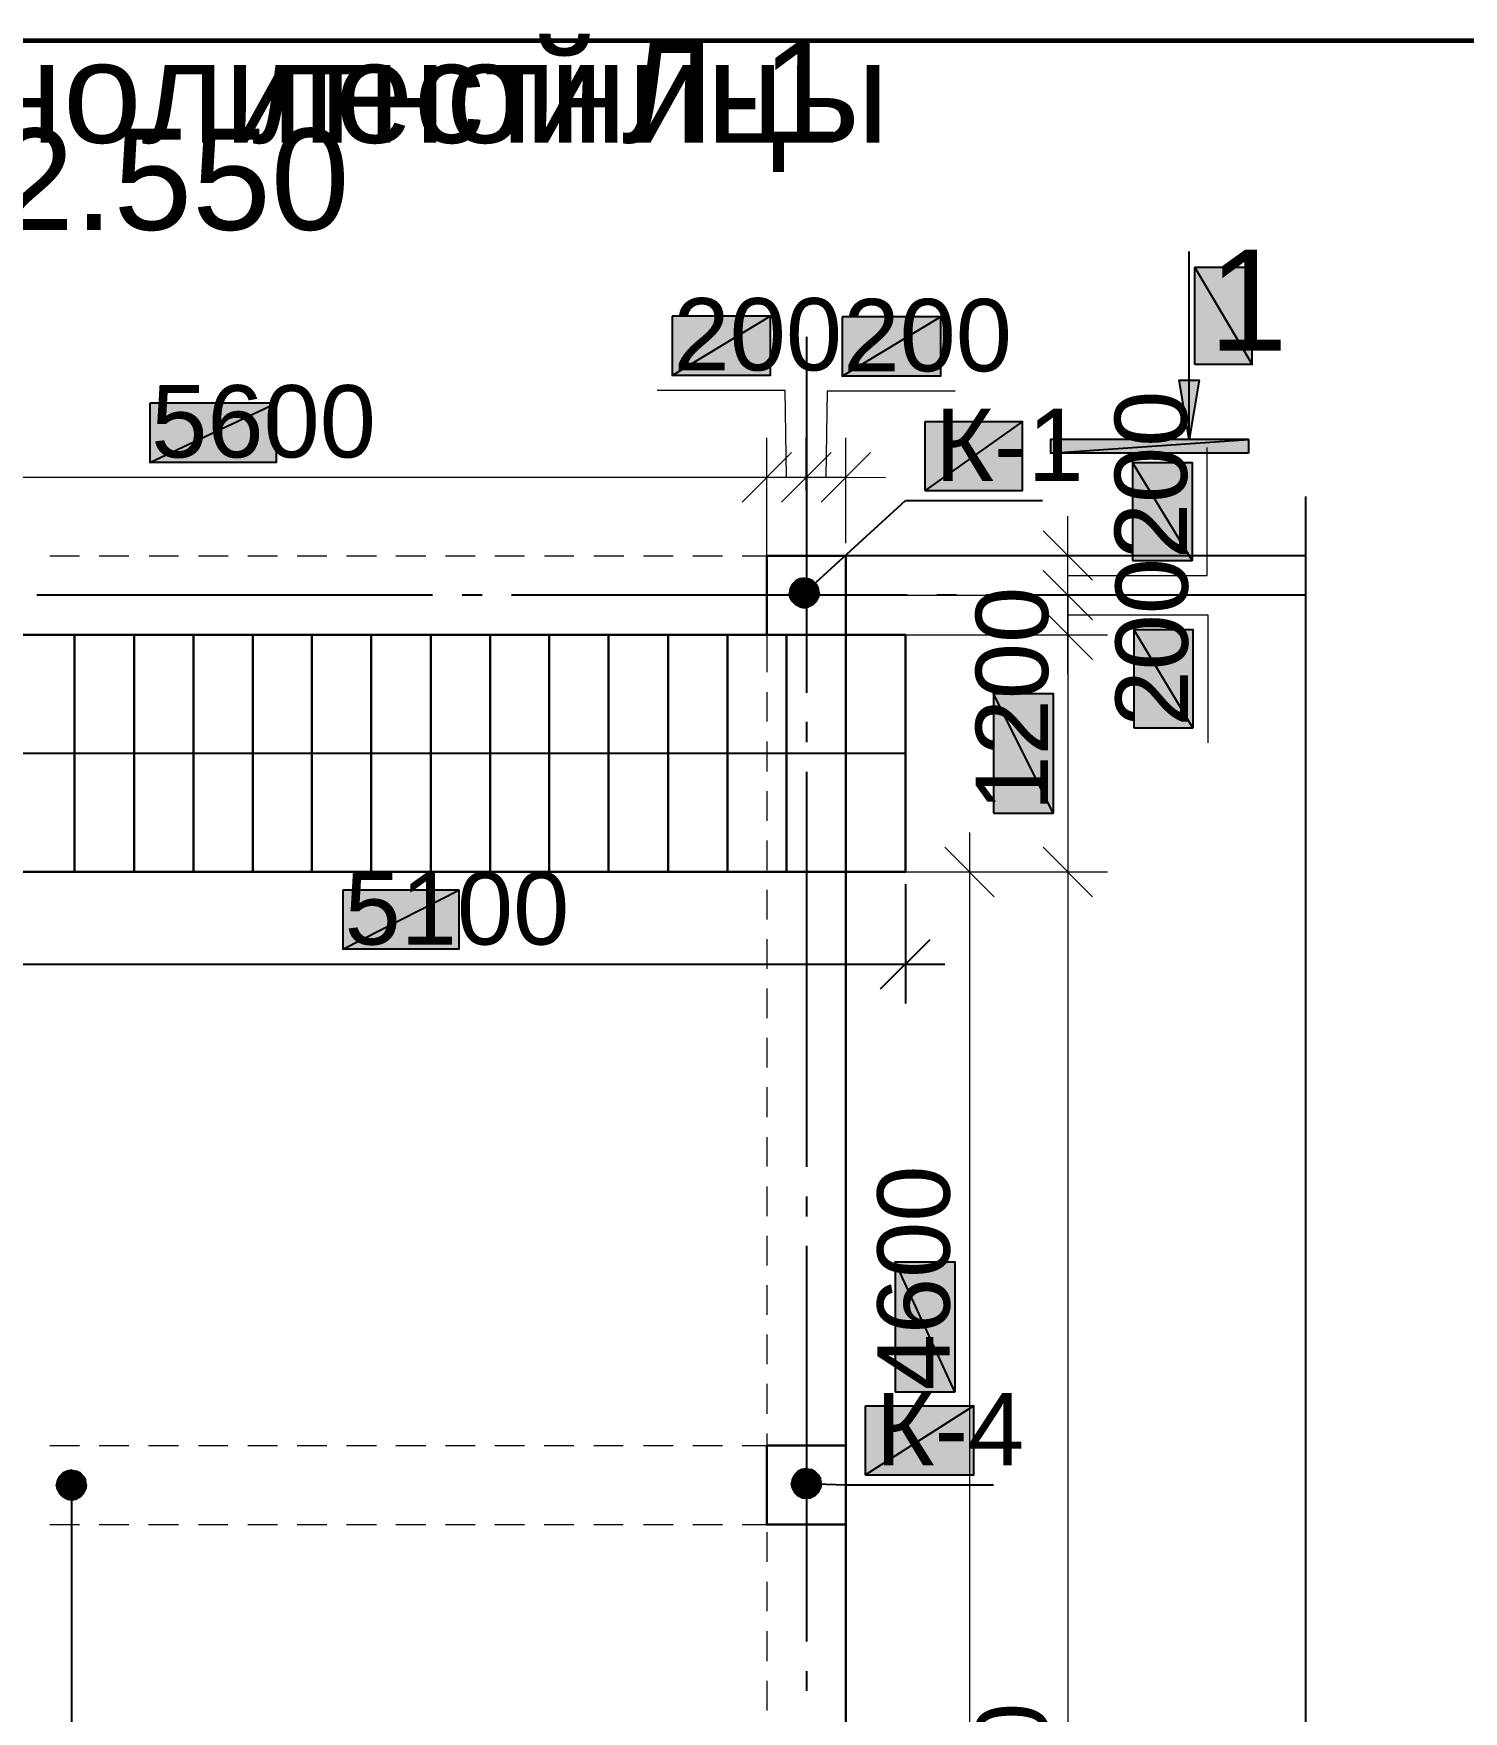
# Model space of a CAD drawing. Extents: x 8 to 21351, y 0 to 420.
# Drawn here: x 15113.9 to 15186.2, y 207.5 to 292.4 of the extents above; entities that cross this region are included whole.
import ezdxf

# ---------------------------------------------------------------- set-up
doc = ezdxf.new("R2010")
doc.units = 0
doc.styles.add('TEYPDFCAD_TEXT', font='arial.ttf')

msp = doc.modelspace()

# ---------------------------------------------------------------- hatches: boundary and pattern name
at = {"true_color": 0xffffff}
h = msp.add_hatch(color=0, dxfattribs=at)
h.paths.add_polyline_path([(15172.605, 275.675), (15172.605, 280.585), (15175.504, 275.675)])
h.paths.add_polyline_path([(15172.605, 280.585), (15175.504, 275.675), (15175.504, 280.585)])
h = msp.add_hatch(color=0, dxfattribs=at)
h.paths.add_polyline_path([(15146.167, 278.13), (15146.167, 275.124), (15151.12, 278.13)])
h.paths.add_polyline_path([(15146.167, 275.124), (15151.12, 278.13), (15151.12, 275.124)])
h = msp.add_hatch(color=0, dxfattribs=at)
h.paths.add_polyline_path([(15154.761, 278.088), (15154.761, 275.082), (15159.735, 278.088)])
h.paths.add_polyline_path([(15154.761, 275.082), (15159.735, 278.088), (15159.735, 275.082)])
msp.add_hatch(color=7).paths.add_polyline_path([(15172.308, 271.886), (15171.8, 274.892), (15172.816, 274.892)])
h = msp.add_hatch(color=0, dxfattribs=at)
h.paths.add_polyline_path([(15119.751, 273.727), (15119.751, 270.722), (15126.144, 273.727)])
h.paths.add_polyline_path([(15119.751, 270.722), (15126.144, 273.727), (15126.144, 270.722)])
h = msp.add_hatch(color=0, dxfattribs=at)
h.paths.add_polyline_path([(15158.952, 272.796), (15163.884, 272.796), (15158.952, 269.303)])
h.paths.add_polyline_path([(15163.884, 272.796), (15158.952, 269.303), (15163.884, 269.303)])
h = msp.add_hatch(color=7)
h.paths.add_polyline_path([(15175.314, 271.187), (15165.302, 271.187), (15175.314, 271.886)])
h.paths.add_polyline_path([(15165.302, 271.187), (15175.314, 271.886), (15165.302, 271.886)])
h = msp.add_hatch(color=0, dxfattribs=at)
h.paths.add_polyline_path([(15169.451, 265.769), (15172.456, 265.769), (15169.451, 270.722)])
h.paths.add_polyline_path([(15172.456, 265.769), (15169.451, 270.722), (15172.456, 270.722)])
h = msp.add_hatch(color=7)
h.paths.add_polyline_path([(15152.623, 264.837), (15152.412, 264.731), (15152.835, 264.118)])
h.paths.add_polyline_path([(15152.412, 264.731), (15152.835, 264.118), (15152.242, 264.562)])
h.paths.add_polyline_path([(15152.835, 264.118), (15152.242, 264.562), (15152.136, 264.351)])
h = msp.add_hatch(color=7)
h.paths.add_polyline_path([(15153.279, 264.731), (15153.068, 264.837), (15152.835, 264.118)])
h.paths.add_polyline_path([(15153.068, 264.837), (15152.835, 264.118), (15152.835, 264.88)])
h.paths.add_polyline_path([(15152.835, 264.118), (15152.835, 264.88), (15152.623, 264.837)])
h = msp.add_hatch(color=7)
h.paths.add_polyline_path([(15152.136, 264.351), (15152.094, 264.118), (15152.835, 264.118)])
h.paths.add_polyline_path([(15152.094, 264.118), (15152.835, 264.118), (15152.136, 263.885)])
h.paths.add_polyline_path([(15152.835, 264.118), (15152.136, 263.885), (15152.242, 263.694)])
h = msp.add_hatch(color=7)
h.paths.add_polyline_path([(15152.242, 263.694), (15152.412, 263.525), (15152.835, 264.118)])
h.paths.add_polyline_path([(15152.412, 263.525), (15152.835, 264.118), (15152.623, 263.419)])
h.paths.add_polyline_path([(15152.835, 264.118), (15152.623, 263.419), (15152.835, 263.377)])
h = msp.add_hatch(color=7)
h.paths.add_polyline_path([(15153.597, 264.118), (15153.555, 264.351), (15152.835, 264.118)])
h.paths.add_polyline_path([(15153.555, 264.351), (15152.835, 264.118), (15153.449, 264.562)])
h.paths.add_polyline_path([(15152.835, 264.118), (15153.449, 264.562), (15153.279, 264.731)])
h = msp.add_hatch(color=7)
h.paths.add_polyline_path([(15152.835, 263.377), (15153.068, 263.419), (15152.835, 264.118)])
h.paths.add_polyline_path([(15153.068, 263.419), (15152.835, 264.118), (15153.279, 263.525)])
h.paths.add_polyline_path([(15152.835, 264.118), (15153.279, 263.525), (15153.449, 263.694)])
h = msp.add_hatch(color=7)
h.paths.add_polyline_path([(15153.449, 263.694), (15153.555, 263.885), (15152.835, 264.118)])
h.paths.add_polyline_path([(15153.555, 263.885), (15152.835, 264.118), (15153.597, 264.118)])
h = msp.add_hatch(color=0, dxfattribs=at)
h.paths.add_polyline_path([(15169.514, 257.302), (15172.499, 257.302), (15169.514, 262.276)])
h.paths.add_polyline_path([(15172.499, 257.302), (15169.514, 262.276), (15172.499, 262.276)])
h = msp.add_hatch(color=0, dxfattribs=at)
h.paths.add_polyline_path([(15162.423, 252.984), (15165.429, 252.984), (15162.423, 259.038)])
h.paths.add_polyline_path([(15165.429, 252.984), (15162.423, 259.038), (15165.429, 259.038)])
h = msp.add_hatch(color=0, dxfattribs=at)
h.paths.add_polyline_path([(15129.509, 249.089), (15129.509, 246.105), (15135.372, 249.089)])
h.paths.add_polyline_path([(15129.509, 246.105), (15135.372, 249.089), (15135.372, 246.105)])
h = msp.add_hatch(color=0, dxfattribs=at)
h.paths.add_polyline_path([(15157.449, 223.71), (15160.455, 223.71), (15157.449, 230.293)])
h.paths.add_polyline_path([(15160.455, 223.71), (15157.449, 230.293), (15160.455, 230.293)])
h = msp.add_hatch(color=0, dxfattribs=at)
h.paths.add_polyline_path([(15155.946, 223.012), (15161.429, 223.012), (15155.946, 219.519)])
h.paths.add_polyline_path([(15161.429, 223.012), (15155.946, 219.519), (15161.429, 219.519)])
h = msp.add_hatch(color=7)
h.paths.add_polyline_path([(15153.385, 219.689), (15153.174, 219.795), (15152.962, 219.075)])
h.paths.add_polyline_path([(15153.174, 219.795), (15152.962, 219.075), (15152.962, 219.816)])
h.paths.add_polyline_path([(15152.962, 219.075), (15152.962, 219.816), (15152.729, 219.795)])
h = msp.add_hatch(color=7)
h.paths.add_polyline_path([(15115.074, 219.244), (15115.031, 219.012), (15115.793, 219.012)])
h.paths.add_polyline_path([(15115.031, 219.012), (15115.793, 219.012), (15115.074, 218.779)])
h.paths.add_polyline_path([(15115.793, 219.012), (15115.074, 218.779), (15115.179, 218.567)])
h = msp.add_hatch(color=7)
h.paths.add_polyline_path([(15115.56, 219.71), (15115.349, 219.604), (15115.793, 219.012)])
h.paths.add_polyline_path([(15115.349, 219.604), (15115.793, 219.012), (15115.179, 219.435)])
h.paths.add_polyline_path([(15115.793, 219.012), (15115.179, 219.435), (15115.074, 219.244)])
h = msp.add_hatch(color=7)
h.paths.add_polyline_path([(15115.179, 218.567), (15115.349, 218.398), (15115.793, 219.012)])
h.paths.add_polyline_path([(15115.349, 218.398), (15115.793, 219.012), (15115.56, 218.292)])
h.paths.add_polyline_path([(15115.793, 219.012), (15115.56, 218.292), (15115.793, 218.25)])
h = msp.add_hatch(color=7)
h.paths.add_polyline_path([(15116.238, 219.604), (15116.026, 219.71), (15115.793, 219.012)])
h.paths.add_polyline_path([(15116.026, 219.71), (15115.793, 219.012), (15115.793, 219.752)])
h.paths.add_polyline_path([(15115.793, 219.012), (15115.793, 219.752), (15115.56, 219.71)])
h = msp.add_hatch(color=7)
h.paths.add_polyline_path([(15116.534, 219.012), (15116.492, 219.244), (15115.793, 219.012)])
h.paths.add_polyline_path([(15116.492, 219.244), (15115.793, 219.012), (15116.386, 219.435)])
h.paths.add_polyline_path([(15115.793, 219.012), (15116.386, 219.435), (15116.238, 219.604)])
h = msp.add_hatch(color=7)
h.paths.add_polyline_path([(15115.793, 218.25), (15116.026, 218.292), (15115.793, 219.012)])
h.paths.add_polyline_path([(15116.026, 218.292), (15115.793, 219.012), (15116.238, 218.398)])
h.paths.add_polyline_path([(15115.793, 219.012), (15116.238, 218.398), (15116.386, 218.567)])
h = msp.add_hatch(color=7)
h.paths.add_polyline_path([(15116.386, 218.567), (15116.492, 218.779), (15115.793, 219.012)])
h.paths.add_polyline_path([(15116.492, 218.779), (15115.793, 219.012), (15116.534, 219.012)])
h = msp.add_hatch(color=7)
h.paths.add_polyline_path([(15152.242, 219.308), (15152.2, 219.075), (15152.962, 219.075)])
h.paths.add_polyline_path([(15152.2, 219.075), (15152.962, 219.075), (15152.242, 218.842)])
h.paths.add_polyline_path([(15152.962, 219.075), (15152.242, 218.842), (15152.348, 218.631)])
h = msp.add_hatch(color=7)
h.paths.add_polyline_path([(15152.729, 219.795), (15152.517, 219.689), (15152.962, 219.075)])
h.paths.add_polyline_path([(15152.517, 219.689), (15152.962, 219.075), (15152.348, 219.519)])
h.paths.add_polyline_path([(15152.962, 219.075), (15152.348, 219.519), (15152.242, 219.308)])
h = msp.add_hatch(color=7)
h.paths.add_polyline_path([(15152.348, 218.631), (15152.517, 218.461), (15152.962, 219.075)])
h.paths.add_polyline_path([(15152.517, 218.461), (15152.962, 219.075), (15152.729, 218.355)])
h.paths.add_polyline_path([(15152.962, 219.075), (15152.729, 218.355), (15152.962, 218.334)])
h = msp.add_hatch(color=7)
h.paths.add_polyline_path([(15153.703, 219.075), (15153.66, 219.308), (15152.962, 219.075)])
h.paths.add_polyline_path([(15153.66, 219.308), (15152.962, 219.075), (15153.555, 219.519)])
h.paths.add_polyline_path([(15152.962, 219.075), (15153.555, 219.519), (15153.385, 219.689)])
h = msp.add_hatch(color=7)
h.paths.add_polyline_path([(15152.962, 218.334), (15153.174, 218.355), (15152.962, 219.075)])
h.paths.add_polyline_path([(15153.174, 218.355), (15152.962, 219.075), (15153.385, 218.461)])
h.paths.add_polyline_path([(15152.962, 219.075), (15153.385, 218.461), (15153.555, 218.631)])
h = msp.add_hatch(color=7)
h.paths.add_polyline_path([(15153.555, 218.631), (15153.66, 218.842), (15152.962, 219.075)])
h.paths.add_polyline_path([(15153.66, 218.842), (15152.962, 219.075), (15153.703, 219.075)])

# ---------------------------------------------------------------- linework, layer by layer
at = {"color": 7, "lineweight": 25}
for p, q in [((15172.308, 271.886), (15172.308, 281.39)), ((15152.962, 277.072), (15152.962, 259.08)), ((15152.835, 264.118), (15157.957, 268.795)), ((15157.957, 268.795), (15164.9, 268.795)), ((15178.193, 269.007), (15178.193, 266.002)), ((15154.952, 266.023), (15178.193, 266.023)), ((15178.193, 266.002), (15178.193, 197.358)), ((15134.039, 264.012), (15114.036, 264.012)), ((15136.558, 264.012), (15135.542, 264.012)), ((15158.042, 264.012), (15138.039, 264.012)), ((15160.54, 264.012), (15159.545, 264.012)), ((15178.193, 264.012), (15162.042, 264.012)), ((15152.962, 257.598), (15152.962, 256.582)), ((15157.957, 256.011), (15106.946, 256.011)), ((15152.962, 255.079), (15152.962, 235.098)), ((15157.957, 249.386), (15157.957, 243.353)), ((15156.708, 244.094), (15159.206, 246.592)), ((15104.956, 245.343), (15159.947, 245.343)), ((15152.962, 233.595), (15152.962, 232.579)), ((15152.962, 231.098), (15152.962, 211.095)), ((15115.793, 219.012), (15115.793, 163.661)), ((15152.962, 219.075), (15154.952, 219.012)), ((15154.952, 219.012), (15162.423, 219.012)), ((15152.962, 209.592), (15152.962, 208.597))]:
    msp.add_line(p, q, dxfattribs=at)
at = {"color": 0, "lineweight": 0, "true_color": 0xffffff}
for p, q in [((15175.504, 275.675), (15175.504, 280.585)), ((15158.952, 269.303), (15163.884, 269.303)), ((15155.946, 219.519), (15161.429, 219.519))]:
    msp.add_line(p, q, dxfattribs=at)
at = {"color": 7, "lineweight": 5}
for p, q in [((15151.882, 274.362), (15145.405, 274.362)), ((15151.946, 269.981), (15151.882, 274.362)), ((15153.957, 269.981), (15154.02, 274.341)), ((15154.02, 274.341), (15160.476, 274.341)), ((15150.951, 262.636), (15150.951, 271.971)), ((15150.951, 266.637), (15150.951, 271.971)), ((15152.962, 266.637), (15152.941, 271.971)), ((15152.962, 266.637), (15152.962, 271.971)), ((15154.952, 266.637), (15154.952, 271.971)), ((15149.702, 268.711), (15152.2, 271.23)), ((15152.2, 271.23), (15149.702, 268.711)), ((15151.692, 268.711), (15154.211, 271.23)), ((15154.211, 271.23), (15151.713, 268.732)), ((15153.703, 268.711), (15156.2, 271.23)), ((15173.218, 265.007), (15173.218, 271.484)), ((15092.954, 269.981), (15152.962, 269.981)), ((15154.952, 269.981), (15148.94, 269.96)), ((15150.951, 269.981), (15156.962, 269.96)), ((15166.17, 262.001), (15166.17, 268.012)), ((15167.419, 264.774), (15164.921, 267.272)), ((15114.693, 266.002), (15116.195, 266.002)), ((15117.19, 266.002), (15118.693, 266.002)), ((15119.709, 266.002), (15121.191, 266.002)), ((15122.207, 266.002), (15123.71, 266.002)), ((15124.704, 266.002), (15126.207, 266.002)), ((15127.202, 266.002), (15128.705, 266.002)), ((15129.7, 266.002), (15131.203, 266.002)), ((15132.197, 266.002), (15133.7, 266.002)), ((15134.695, 266.002), (15136.198, 266.002)), ((15137.193, 266.002), (15138.696, 266.002)), ((15139.712, 266.002), (15141.193, 266.002)), ((15142.209, 266.002), (15143.712, 266.002)), ((15144.707, 266.002), (15146.21, 266.002)), ((15147.205, 266.002), (15148.707, 266.002)), ((15149.702, 266.002), (15150.951, 266.002)), ((15155.587, 266.023), (15168.181, 266.023)), ((15166.17, 260.011), (15166.17, 266.002)), ((15167.419, 262.763), (15164.921, 265.261)), ((15164.921, 265.261), (15167.419, 262.763)), ((15166.17, 265.007), (15173.218, 265.007)), ((15155.587, 264.012), (15168.181, 264.012)), ((15166.17, 264.012), (15166.17, 248.01)), ((15166.805, 264.012), (15168.181, 264.012)), ((15167.419, 260.752), (15164.921, 263.271)), ((15164.921, 263.271), (15167.419, 260.752)), ((15166.17, 263.017), (15173.261, 263.017)), ((15173.261, 263.017), (15173.261, 256.54)), ((15150.951, 262.001), (15150.951, 260.117)), ((15155.587, 262.001), (15168.181, 262.001)), ((15155.587, 262.001), (15168.181, 262.001)), ((15150.951, 259.101), (15150.951, 257.62)), ((15150.951, 256.603), (15150.951, 255.101)), ((15150.951, 254.106), (15150.951, 252.603)), ((15150.951, 251.608), (15150.951, 250.105)), ((15162.445, 248.751), (15159.947, 251.269)), ((15161.196, 252.01), (15161.196, 202.015)), ((15164.921, 251.269), (15167.419, 248.751)), ((15167.419, 248.751), (15164.921, 251.269)), ((15166.17, 252.01), (15166.17, 142.706)), ((15154.952, 250.021), (15154.952, 249.957)), ((15154.952, 249.894), (15154.952, 249.83)), ((15154.952, 249.767), (15154.952, 249.703)), ((15154.952, 249.64), (15154.952, 249.576)), ((15155.587, 250.021), (15163.207, 250.021)), ((15155.587, 250.021), (15168.181, 250.021)), ((15155.587, 250.021), (15168.181, 250.021)), ((15150.951, 249.111), (15150.951, 247.608)), ((15154.952, 249.513), (15154.952, 249.449)), ((15154.952, 249.407), (15154.952, 249.322)), ((15154.952, 249.28), (15154.952, 249.195)), ((15154.952, 249.153), (15154.952, 249.068)), ((15154.952, 249.026), (15154.952, 248.941)), ((15154.952, 248.899), (15154.952, 248.814)), ((15154.952, 248.772), (15154.952, 248.687)), ((15154.952, 248.645), (15154.952, 248.581)), ((15154.952, 248.518), (15154.952, 248.454)), ((15154.952, 248.391), (15154.952, 248.327)), ((15154.952, 248.264), (15154.952, 248.2)), ((15154.952, 248.158), (15154.952, 248.073)), ((15154.952, 248.031), (15154.952, 247.946)), ((15154.952, 247.904), (15154.952, 247.819)), ((15154.952, 247.777), (15154.952, 247.692)), ((15154.952, 247.65), (15154.952, 247.565)), ((15154.952, 247.523), (15154.952, 247.438)), ((15154.952, 247.396), (15154.952, 247.333)), ((15154.952, 247.269), (15154.952, 247.206)), ((15154.952, 247.142), (15154.952, 247.078)), ((15154.952, 247.015), (15154.952, 246.952)), ((15150.951, 246.613), (15150.951, 245.11)), ((15154.952, 246.888), (15154.952, 246.825)), ((15154.952, 246.782), (15154.952, 246.697)), ((15154.952, 246.655), (15154.952, 246.571)), ((15154.952, 246.528), (15154.952, 246.443)), ((15154.952, 246.401), (15154.952, 246.316)), ((15154.952, 246.274), (15154.952, 246.19)), ((15154.952, 246.147), (15154.952, 246.062)), ((15154.952, 246.02), (15154.952, 245.957)), ((15154.952, 245.893), (15154.952, 245.83)), ((15154.952, 245.766), (15154.952, 245.703)), ((15154.952, 245.639), (15154.952, 245.576)), ((15154.952, 245.512), (15154.952, 245.449)), ((15154.952, 245.406), (15154.952, 245.322)), ((15154.952, 245.279), (15154.952, 245.195)), ((15154.952, 245.152), (15154.952, 245.068)), ((15154.952, 245.025), (15154.952, 244.941)), ((15154.952, 244.898), (15154.952, 244.814)), ((15154.952, 244.771), (15154.952, 244.708)), ((15154.952, 244.644), (15154.952, 244.581)), ((15154.952, 244.517), (15154.952, 244.454)), ((15150.951, 244.115), (15150.951, 242.612)), ((15154.952, 244.39), (15154.952, 244.327)), ((15154.952, 244.263), (15154.952, 244.2)), ((15154.952, 244.157), (15154.952, 244.073)), ((15154.952, 244.03), (15154.952, 243.946)), ((15154.952, 243.904), (15154.952, 243.819)), ((15154.952, 243.776), (15154.952, 243.692)), ((15154.952, 243.649), (15154.952, 243.565)), ((15154.952, 243.523), (15154.952, 243.438)), ((15154.952, 243.395), (15154.952, 243.332)), ((15154.952, 243.268), (15154.952, 243.205)), ((15154.952, 243.142), (15154.952, 243.078)), ((15154.952, 243.014), (15154.952, 242.951)), ((15154.952, 242.887), (15154.952, 242.824)), ((15154.952, 242.782), (15154.952, 242.697)), ((15154.952, 242.655), (15154.952, 242.57)), ((15154.952, 242.528), (15154.952, 242.443)), ((15154.952, 242.401), (15154.952, 242.316)), ((15154.952, 242.274), (15154.952, 242.189)), ((15154.952, 242.147), (15154.952, 242.062)), ((15154.952, 242.02), (15154.952, 241.956)), ((15154.952, 241.893), (15154.952, 241.829)), ((15150.951, 241.618), (15150.951, 240.115)), ((15154.952, 241.766), (15154.952, 241.702)), ((15154.952, 241.639), (15154.952, 241.575)), ((15154.952, 241.533), (15154.952, 241.448)), ((15154.952, 241.406), (15154.952, 241.321)), ((15154.952, 241.279), (15154.952, 241.194)), ((15154.952, 241.152), (15154.952, 241.067)), ((15154.952, 241.025), (15154.952, 240.94)), ((15154.952, 240.898), (15154.952, 240.813)), ((15154.952, 240.771), (15154.952, 240.707)), ((15154.952, 240.644), (15154.952, 240.58)), ((15154.952, 240.517), (15154.952, 240.453)), ((15154.952, 240.39), (15154.952, 240.326)), ((15154.952, 240.263), (15154.952, 240.199)), ((15154.952, 240.157), (15154.952, 240.072)), ((15154.952, 240.03), (15154.952, 239.945)), ((15154.952, 239.903), (15154.952, 239.818)), ((15154.952, 239.776), (15154.952, 239.691)), ((15154.952, 239.649), (15154.952, 239.564)), ((15154.952, 239.522), (15154.952, 239.437)), ((15154.952, 239.395), (15154.952, 239.332)), ((15150.951, 239.12), (15150.951, 237.617)), ((15154.952, 239.268), (15154.952, 239.204)), ((15154.952, 239.141), (15154.952, 239.077)), ((15154.952, 239.014), (15154.952, 238.95)), ((15154.952, 238.887), (15154.952, 238.823)), ((15154.952, 238.781), (15154.952, 238.696)), ((15154.952, 238.654), (15154.952, 238.57)), ((15154.952, 238.527), (15154.952, 238.442)), ((15154.952, 238.4), (15154.952, 238.315)), ((15154.952, 238.273), (15154.952, 238.188)), ((15154.952, 238.146), (15154.952, 238.083)), ((15154.952, 238.019), (15154.952, 237.956)), ((15154.952, 237.892), (15154.952, 237.829)), ((15154.952, 237.765), (15154.952, 237.702)), ((15154.952, 237.638), (15154.952, 237.575)), ((15154.952, 237.532), (15154.952, 237.448)), ((15154.952, 237.405), (15154.952, 237.321)), ((15154.952, 237.278), (15154.952, 237.194)), ((15154.952, 237.151), (15154.952, 237.067)), ((15154.952, 237.024), (15154.952, 236.94)), ((15154.952, 236.897), (15154.952, 236.813)), ((15150.951, 236.601), (15150.951, 235.119)), ((15154.952, 236.77), (15154.952, 236.707)), ((15154.952, 236.643), (15154.952, 236.58)), ((15154.952, 236.516), (15154.952, 236.453)), ((15154.952, 236.389), (15154.952, 236.326)), ((15154.952, 236.262), (15154.952, 236.199)), ((15154.952, 236.156), (15154.952, 236.072)), ((15154.952, 236.03), (15154.952, 235.945)), ((15154.952, 235.902), (15154.952, 235.818)), ((15154.952, 235.775), (15154.952, 235.691)), ((15154.952, 235.649), (15154.952, 235.564)), ((15154.952, 235.522), (15154.952, 235.437)), ((15154.952, 235.394), (15154.952, 235.331)), ((15154.952, 235.268), (15154.952, 235.204)), ((15154.952, 235.141), (15154.952, 235.077)), ((15154.952, 235.013), (15154.952, 234.95)), ((15154.952, 234.908), (15154.952, 234.823)), ((15154.952, 234.781), (15154.952, 234.696)), ((15154.952, 234.654), (15154.952, 234.569)), ((15154.952, 234.527), (15154.952, 234.442)), ((15154.952, 234.4), (15154.952, 234.315)), ((15154.952, 234.273), (15154.952, 234.188)), ((15150.951, 234.103), (15150.951, 232.601)), ((15154.952, 234.146), (15154.952, 234.082)), ((15154.952, 234.019), (15154.952, 233.955)), ((15154.952, 233.892), (15154.952, 233.828)), ((15154.952, 233.765), (15154.952, 233.701)), ((15154.952, 233.638), (15154.952, 233.574)), ((15154.952, 233.532), (15154.952, 233.447)), ((15154.952, 233.405), (15154.952, 233.32)), ((15154.952, 233.278), (15154.952, 233.193)), ((15154.952, 233.151), (15154.952, 233.066)), ((15154.952, 233.024), (15154.952, 232.939)), ((15154.952, 232.897), (15154.952, 232.812)), ((15154.952, 232.77), (15154.952, 232.706)), ((15154.952, 232.643), (15154.952, 232.579)), ((15154.952, 232.516), (15154.952, 232.452)), ((15154.952, 232.389), (15154.952, 232.325)), ((15154.952, 232.262), (15154.952, 232.198)), ((15154.952, 232.156), (15154.952, 232.071)), ((15154.952, 232.029), (15154.952, 231.944)), ((15154.952, 231.902), (15154.952, 231.817)), ((15154.952, 231.775), (15154.952, 231.69)), ((15150.951, 231.606), (15150.951, 230.103)), ((15154.952, 231.648), (15154.952, 231.563)), ((15154.952, 231.521), (15154.952, 231.458)), ((15154.952, 231.394), (15154.952, 231.331)), ((15154.952, 231.267), (15154.952, 231.203)), ((15154.952, 231.14), (15154.952, 231.077)), ((15154.952, 231.013), (15154.952, 230.95)), ((15154.952, 230.907), (15154.952, 230.822)), ((15154.952, 230.78), (15154.952, 230.696)), ((15154.952, 230.653), (15154.952, 230.568)), ((15154.952, 230.526), (15154.952, 230.441)), ((15154.952, 230.399), (15154.952, 230.315)), ((15154.952, 230.272), (15154.952, 230.188)), ((15154.952, 230.145), (15154.952, 230.082)), ((15154.952, 230.018), (15154.952, 229.955)), ((15154.952, 229.891), (15154.952, 229.828)), ((15154.952, 229.764), (15154.952, 229.701)), ((15154.952, 229.637), (15154.952, 229.574)), ((15154.952, 229.531), (15154.952, 229.447)), ((15154.952, 229.404), (15154.952, 229.32)), ((15154.952, 229.277), (15154.952, 229.193)), ((15154.952, 229.15), (15154.952, 229.066)), ((15150.951, 229.108), (15150.951, 227.605)), ((15154.952, 229.023), (15154.952, 228.939)), ((15154.952, 228.896), (15154.952, 228.812)), ((15154.952, 228.769), (15154.952, 228.706)), ((15154.952, 228.642), (15154.952, 228.579)), ((15154.952, 228.515), (15154.952, 228.452)), ((15154.952, 228.388), (15154.952, 228.325)), ((15154.952, 228.261), (15154.952, 228.198)), ((15154.952, 228.155), (15154.952, 228.071)), ((15154.952, 228.029), (15154.952, 227.944)), ((15154.952, 227.901), (15154.952, 227.817)), ((15154.952, 227.774), (15154.952, 227.69)), ((15154.952, 227.648), (15154.952, 227.563)), ((15154.952, 227.52), (15154.952, 227.457)), ((15150.951, 226.61), (15150.951, 225.107)), ((15154.952, 227.393), (15154.952, 227.33)), ((15154.952, 227.267), (15154.952, 227.203)), ((15154.952, 227.139), (15154.952, 227.076)), ((15154.952, 227.012), (15154.952, 226.949)), ((15154.952, 226.907), (15154.952, 226.822)), ((15154.952, 226.78), (15154.952, 226.695)), ((15154.952, 226.653), (15154.952, 226.568)), ((15154.952, 226.526), (15154.952, 226.441)), ((15154.952, 226.399), (15154.952, 226.314)), ((15154.952, 226.272), (15154.952, 226.187)), ((15154.952, 226.145), (15154.952, 226.081)), ((15154.952, 226.018), (15154.952, 225.954)), ((15154.952, 225.891), (15154.952, 225.827)), ((15154.952, 225.764), (15154.952, 225.7)), ((15154.952, 225.637), (15154.952, 225.573)), ((15154.952, 225.531), (15154.952, 225.446)), ((15154.952, 225.404), (15154.952, 225.319)), ((15154.952, 225.277), (15154.952, 225.192)), ((15154.952, 225.15), (15154.952, 225.065)), ((15154.952, 225.023), (15154.952, 224.938)), ((15150.951, 224.113), (15150.951, 222.61)), ((15154.952, 224.896), (15154.952, 224.832)), ((15154.952, 224.769), (15154.952, 224.705)), ((15154.952, 224.642), (15154.952, 224.578)), ((15154.952, 224.515), (15154.952, 224.451)), ((15154.952, 224.388), (15154.952, 224.324)), ((15154.952, 224.282), (15154.952, 224.197)), ((15154.952, 224.155), (15154.952, 224.07)), ((15154.952, 224.028), (15154.952, 223.943)), ((15154.952, 223.901), (15154.952, 223.816)), ((15154.952, 223.774), (15154.952, 223.689)), ((15154.952, 223.647), (15154.952, 223.562)), ((15154.952, 223.52), (15154.952, 223.457)), ((15154.952, 223.393), (15154.952, 223.329)), ((15154.952, 223.266), (15154.952, 223.202)), ((15154.952, 223.139), (15154.952, 223.076)), ((15154.952, 223.012), (15154.952, 222.948)), ((15154.952, 222.906), (15154.952, 222.821)), ((15154.952, 222.779), (15154.952, 222.695)), ((15154.952, 222.652), (15154.952, 222.567)), ((15154.952, 222.525), (15154.952, 222.44)), ((15154.952, 222.398), (15154.952, 222.313)), ((15150.951, 221.615), (15150.951, 220.112)), ((15154.952, 222.271), (15154.952, 222.186)), ((15154.952, 222.144), (15154.952, 222.081)), ((15154.952, 222.017), (15154.952, 221.954)), ((15154.952, 221.89), (15154.952, 221.827)), ((15154.952, 221.763), (15154.952, 221.7)), ((15154.952, 221.636), (15154.952, 221.573)), ((15154.952, 221.53), (15154.952, 221.446)), ((15114.693, 221.001), (15116.195, 221.001)), ((15117.19, 221.001), (15118.693, 221.001)), ((15119.688, 221.001), (15121.191, 221.001)), ((15122.207, 221.001), (15123.688, 221.001)), ((15124.704, 221.001), (15126.207, 221.001)), ((15127.202, 221.001), (15128.705, 221.001)), ((15129.7, 221.001), (15131.203, 221.001)), ((15132.197, 221.001), (15133.7, 221.001)), ((15134.695, 221.001), (15136.198, 221.001)), ((15137.193, 221.001), (15138.696, 221.001)), ((15139.69, 221.001), (15141.193, 221.001)), ((15142.209, 221.001), (15143.691, 221.001)), ((15144.707, 221.001), (15146.21, 221.001)), ((15147.205, 221.001), (15148.707, 221.001)), ((15149.702, 221.001), (15150.951, 221.001)), ((15154.952, 221.403), (15154.952, 221.319)), ((15154.952, 221.276), (15154.952, 221.192)), ((15154.952, 221.149), (15154.952, 221.065)), ((15154.952, 221.022), (15154.952, 220.938)), ((15154.952, 220.895), (15154.952, 220.832)), ((15154.952, 220.768), (15154.952, 220.705)), ((15154.952, 220.641), (15154.952, 220.578)), ((15154.952, 220.514), (15154.952, 220.451)), ((15154.952, 220.387), (15154.952, 220.324)), ((15154.952, 220.281), (15154.952, 220.197)), ((15154.952, 220.155), (15154.952, 220.07)), ((15154.952, 220.027), (15154.952, 219.943)), ((15154.952, 219.9), (15154.952, 219.816)), ((15150.951, 219.117), (15150.951, 217.614)), ((15154.952, 219.774), (15154.952, 219.689)), ((15154.952, 219.647), (15154.952, 219.562)), ((15154.952, 219.519), (15154.952, 219.456)), ((15154.952, 219.393), (15154.952, 219.329)), ((15154.952, 219.266), (15154.952, 219.202)), ((15154.952, 219.138), (15154.952, 219.075)), ((15154.952, 219.012), (15154.952, 218.948)), ((15154.952, 218.906), (15154.952, 218.821)), ((15154.952, 218.779), (15154.952, 218.694)), ((15154.952, 218.652), (15154.952, 218.567)), ((15154.952, 218.525), (15154.952, 218.44)), ((15154.952, 218.398), (15154.952, 218.313)), ((15154.952, 218.271), (15154.952, 218.186)), ((15154.952, 218.144), (15154.952, 218.08)), ((15154.952, 218.017), (15154.952, 217.953)), ((15154.952, 217.89), (15154.952, 217.826)), ((15154.952, 217.763), (15154.952, 217.699)), ((15154.952, 217.657), (15154.952, 217.572)), ((15154.952, 217.53), (15154.952, 217.445)), ((15154.952, 217.403), (15154.952, 217.318)), ((15154.952, 217.276), (15154.952, 217.191)), ((15114.693, 217.001), (15116.195, 217.001)), ((15117.19, 217.001), (15118.693, 217.001)), ((15119.688, 217.001), (15121.191, 217.001)), ((15122.207, 217.001), (15123.688, 217.001)), ((15124.704, 217.001), (15126.207, 217.001)), ((15127.202, 217.001), (15128.705, 217.001)), ((15129.7, 217.001), (15131.203, 217.001)), ((15132.197, 217.001), (15133.7, 217.001)), ((15134.695, 217.001), (15136.198, 217.001)), ((15137.193, 217.001), (15138.696, 217.001)), ((15139.69, 217.001), (15141.193, 217.001)), ((15142.209, 217.001), (15143.691, 217.001)), ((15144.707, 217.001), (15146.21, 217.001)), ((15147.205, 217.001), (15148.707, 217.001)), ((15149.702, 217.001), (15150.951, 217.001)), ((15150.951, 216.62), (15150.951, 215.117)), ((15154.952, 217.149), (15154.952, 217.064)), ((15154.952, 217.022), (15154.952, 216.937)), ((15154.952, 216.895), (15154.952, 216.831)), ((15154.952, 216.768), (15154.952, 216.704)), ((15154.952, 216.641), (15154.952, 216.577)), ((15154.952, 216.514), (15154.952, 216.45)), ((15154.952, 216.387), (15154.952, 216.323)), ((15154.952, 216.281), (15154.952, 216.196)), ((15154.952, 216.154), (15154.952, 216.069)), ((15154.952, 216.027), (15154.952, 215.942)), ((15154.952, 215.9), (15154.952, 215.815)), ((15154.952, 215.773), (15154.952, 215.688)), ((15154.952, 215.646), (15154.952, 215.561)), ((15154.952, 215.519), (15154.952, 215.456)), ((15154.952, 215.392), (15154.952, 215.328)), ((15154.952, 215.265), (15154.952, 215.202)), ((15154.952, 215.138), (15154.952, 215.075)), ((15154.952, 215.011), (15154.952, 214.947)), ((15154.952, 214.905), (15154.952, 214.821)), ((15154.952, 214.778), (15154.952, 214.693)), ((15150.951, 214.101), (15150.951, 212.619)), ((15154.952, 214.651), (15154.952, 214.566)), ((15154.952, 214.524), (15154.952, 214.44)), ((15154.952, 214.397), (15154.952, 214.312)), ((15154.952, 214.27), (15154.952, 214.207)), ((15154.952, 214.143), (15154.952, 214.08)), ((15154.952, 214.016), (15154.952, 213.953)), ((15154.952, 213.889), (15154.952, 213.826)), ((15154.952, 213.762), (15154.952, 213.699)), ((15154.952, 213.656), (15154.952, 213.572)), ((15154.952, 213.529), (15154.952, 213.445)), ((15154.952, 213.402), (15154.952, 213.318)), ((15154.952, 213.275), (15154.952, 213.191)), ((15154.952, 213.148), (15154.952, 213.064)), ((15154.952, 213.021), (15154.952, 212.937)), ((15154.952, 212.894), (15154.952, 212.831)), ((15154.952, 212.767), (15154.952, 212.704)), ((15154.952, 212.64), (15154.952, 212.577)), ((15154.952, 212.513), (15154.952, 212.45)), ((15154.952, 212.386), (15154.952, 212.323)), ((15154.952, 212.28), (15154.952, 212.196)), ((15150.951, 211.603), (15150.951, 210.1)), ((15154.952, 212.154), (15154.952, 212.069)), ((15154.952, 212.026), (15154.952, 211.942)), ((15154.952, 211.899), (15154.952, 211.815)), ((15154.952, 211.773), (15154.952, 211.688)), ((15154.952, 211.645), (15154.952, 211.561)), ((15154.952, 211.518), (15154.952, 211.455)), ((15154.952, 211.392), (15154.952, 211.328)), ((15154.952, 211.264), (15154.952, 211.201)), ((15154.952, 211.137), (15154.952, 211.074)), ((15154.952, 211.032), (15154.952, 210.947)), ((15154.952, 210.905), (15154.952, 210.82)), ((15154.952, 210.778), (15154.952, 210.693)), ((15154.952, 210.651), (15154.952, 210.566)), ((15154.952, 210.524), (15154.952, 210.439)), ((15154.952, 210.397), (15154.952, 210.312)), ((15154.952, 210.27), (15154.952, 210.206)), ((15154.952, 210.143), (15154.952, 210.079)), ((15154.952, 210.016), (15154.952, 209.952)), ((15154.952, 209.889), (15154.952, 209.825)), ((15154.952, 209.762), (15154.952, 209.698)), ((15154.952, 209.656), (15154.952, 209.571)), ((15150.951, 209.106), (15150.951, 207.603)), ((15154.952, 209.529), (15154.952, 209.444)), ((15154.952, 209.402), (15154.952, 209.317)), ((15154.952, 209.275), (15154.952, 209.19)), ((15154.952, 209.148), (15154.952, 209.063)), ((15154.952, 209.021), (15154.952, 208.936)), ((15154.952, 208.894), (15154.952, 208.83)), ((15154.952, 208.767), (15154.952, 208.703)), ((15154.952, 208.64), (15154.952, 208.576)), ((15154.952, 208.513), (15154.952, 208.449)), ((15154.952, 208.386), (15154.952, 208.322)), ((15154.952, 208.28), (15154.952, 208.195)), ((15154.952, 208.153), (15154.952, 208.068)), ((15154.952, 208.026), (15154.952, 207.941)), ((15154.952, 207.899), (15154.952, 207.814)), ((15154.952, 207.772), (15154.952, 207.687)), ((15154.952, 207.645), (15154.952, 207.582))]:
    msp.add_line(p, q, dxfattribs=at)
at = {"color": 7, "lineweight": 30}
for p, q in [((15115.941, 262.001), (15115.941, 250.021)), ((15118.947, 262.001), (15118.947, 250.021)), ((15121.953, 262.001), (15121.953, 250.021)), ((15124.958, 262.001), (15124.958, 250.021)), ((15127.943, 262.001), (15127.943, 250.021)), ((15130.949, 262.001), (15130.949, 250.021)), ((15133.954, 262.001), (15133.954, 250.021)), ((15136.96, 262.001), (15136.96, 250.021)), ((15139.944, 262.001), (15139.944, 250.021)), ((15142.95, 262.001), (15142.95, 250.021)), ((15145.956, 262.001), (15145.956, 250.021)), ((15148.961, 262.001), (15148.961, 250.021)), ((15151.946, 262.001), (15151.946, 250.021)), ((15154.952, 262.001), (15154.952, 250.021)), ((15106.946, 250.021), (15154.952, 250.021)), ((15154.952, 250.021), (15154.952, 144.716))]:
    msp.add_line(p, q, dxfattribs=at)
at = {"lineweight": 60}
msp.add_lwpolyline([(15052.695, 5.059), (15447.687, 5.059), (15447.687, 292.058), (15052.695, 292.058)], close=True, dxfattribs=at)
at = {"color": 0, "true_color": 0xffffff}
for points in [[(15172.605, 275.675), (15172.605, 280.585), (15175.504, 275.675)], [(15172.605, 280.585), (15175.504, 275.675), (15175.504, 280.585)], [(15146.167, 278.13), (15146.167, 275.124), (15151.12, 278.13)], [(15146.167, 275.124), (15151.12, 278.13), (15151.12, 275.124)], [(15154.761, 278.088), (15154.761, 275.082), (15159.735, 278.088)], [(15154.761, 275.082), (15159.735, 278.088), (15159.735, 275.082)], [(15119.751, 273.727), (15119.751, 270.722), (15126.144, 273.727)], [(15119.751, 270.722), (15126.144, 273.727), (15126.144, 270.722)], [(15158.952, 272.796), (15163.884, 272.796), (15158.952, 269.303)], [(15163.884, 272.796), (15158.952, 269.303), (15163.884, 269.303)], [(15169.451, 265.769), (15172.456, 265.769), (15169.451, 270.722)], [(15172.456, 265.769), (15169.451, 270.722), (15172.456, 270.722)], [(15169.514, 257.302), (15172.499, 257.302), (15169.514, 262.276)], [(15172.499, 257.302), (15169.514, 262.276), (15172.499, 262.276)], [(15162.423, 252.984), (15165.429, 252.984), (15162.423, 259.038)], [(15165.429, 252.984), (15162.423, 259.038), (15165.429, 259.038)], [(15129.509, 249.089), (15129.509, 246.105), (15135.372, 249.089)], [(15129.509, 246.105), (15135.372, 249.089), (15135.372, 246.105)], [(15157.449, 223.71), (15160.455, 223.71), (15157.449, 230.293)], [(15160.455, 223.71), (15157.449, 230.293), (15160.455, 230.293)], [(15155.946, 223.012), (15161.429, 223.012), (15155.946, 219.519)], [(15161.429, 223.012), (15155.946, 219.519), (15161.429, 219.519)]]:
    msp.add_lwpolyline(points, close=True, dxfattribs=at)
at = {"color": 7}
for points in [[(15172.308, 271.886), (15171.8, 274.892), (15172.816, 274.892)], [(15175.314, 271.187), (15165.302, 271.187), (15175.314, 271.886)], [(15165.302, 271.187), (15175.314, 271.886), (15165.302, 271.886)], [(15152.623, 264.837), (15152.412, 264.731), (15152.835, 264.118)], [(15152.835, 264.118), (15152.835, 264.88), (15152.623, 264.837)], [(15153.068, 264.837), (15152.835, 264.118), (15152.835, 264.88)], [(15153.279, 264.731), (15153.068, 264.837), (15152.835, 264.118)], [(15152.136, 264.351), (15152.094, 264.118), (15152.835, 264.118)], [(15152.094, 264.118), (15152.835, 264.118), (15152.136, 263.885)], [(15152.835, 264.118), (15152.242, 264.562), (15152.136, 264.351)], [(15152.835, 264.118), (15152.136, 263.885), (15152.242, 263.694)], [(15152.412, 264.731), (15152.835, 264.118), (15152.242, 264.562)], [(15152.242, 263.694), (15152.412, 263.525), (15152.835, 264.118)], [(15152.412, 263.525), (15152.835, 264.118), (15152.623, 263.419)], [(15152.835, 264.118), (15152.623, 263.419), (15152.835, 263.377)], [(15152.835, 264.118), (15153.449, 264.562), (15153.279, 264.731)], [(15153.555, 264.351), (15152.835, 264.118), (15153.449, 264.562)], [(15153.597, 264.118), (15153.555, 264.351), (15152.835, 264.118)], [(15152.835, 263.377), (15153.068, 263.419), (15152.835, 264.118)], [(15153.068, 263.419), (15152.835, 264.118), (15153.279, 263.525)], [(15152.835, 264.118), (15153.279, 263.525), (15153.449, 263.694)], [(15153.449, 263.694), (15153.555, 263.885), (15152.835, 264.118)], [(15153.555, 263.885), (15152.835, 264.118), (15153.597, 264.118)], [(15152.962, 219.075), (15152.962, 219.816), (15152.729, 219.795)], [(15153.174, 219.795), (15152.962, 219.075), (15152.962, 219.816)], [(15115.074, 219.244), (15115.031, 219.012), (15115.793, 219.012)], [(15115.031, 219.012), (15115.793, 219.012), (15115.074, 218.779)], [(15115.793, 219.012), (15115.179, 219.435), (15115.074, 219.244)], [(15115.793, 219.012), (15115.074, 218.779), (15115.179, 218.567)], [(15115.349, 219.604), (15115.793, 219.012), (15115.179, 219.435)], [(15115.179, 218.567), (15115.349, 218.398), (15115.793, 219.012)], [(15115.56, 219.71), (15115.349, 219.604), (15115.793, 219.012)], [(15115.349, 218.398), (15115.793, 219.012), (15115.56, 218.292)], [(15115.793, 219.012), (15115.793, 219.752), (15115.56, 219.71)], [(15115.793, 219.012), (15115.56, 218.292), (15115.793, 218.25)], [(15116.026, 219.71), (15115.793, 219.012), (15115.793, 219.752)], [(15116.238, 219.604), (15116.026, 219.71), (15115.793, 219.012)], [(15115.793, 219.012), (15116.386, 219.435), (15116.238, 219.604)], [(15116.492, 219.244), (15115.793, 219.012), (15116.386, 219.435)], [(15116.534, 219.012), (15116.492, 219.244), (15115.793, 219.012)], [(15115.793, 218.25), (15116.026, 218.292), (15115.793, 219.012)], [(15116.026, 218.292), (15115.793, 219.012), (15116.238, 218.398)], [(15115.793, 219.012), (15116.238, 218.398), (15116.386, 218.567)], [(15116.386, 218.567), (15116.492, 218.779), (15115.793, 219.012)], [(15116.492, 218.779), (15115.793, 219.012), (15116.534, 219.012)], [(15152.242, 219.308), (15152.2, 219.075), (15152.962, 219.075)], [(15152.2, 219.075), (15152.962, 219.075), (15152.242, 218.842)], [(15152.962, 219.075), (15152.348, 219.519), (15152.242, 219.308)], [(15152.962, 219.075), (15152.242, 218.842), (15152.348, 218.631)], [(15152.517, 219.689), (15152.962, 219.075), (15152.348, 219.519)], [(15152.348, 218.631), (15152.517, 218.461), (15152.962, 219.075)], [(15152.729, 219.795), (15152.517, 219.689), (15152.962, 219.075)], [(15152.517, 218.461), (15152.962, 219.075), (15152.729, 218.355)], [(15152.962, 219.075), (15152.729, 218.355), (15152.962, 218.334)], [(15153.385, 219.689), (15153.174, 219.795), (15152.962, 219.075)], [(15152.962, 219.075), (15153.555, 219.519), (15153.385, 219.689)], [(15153.66, 219.308), (15152.962, 219.075), (15153.555, 219.519)], [(15153.703, 219.075), (15153.66, 219.308), (15152.962, 219.075)], [(15152.962, 218.334), (15153.174, 218.355), (15152.962, 219.075)], [(15153.174, 218.355), (15152.962, 219.075), (15153.385, 218.461)], [(15152.962, 219.075), (15153.385, 218.461), (15153.555, 218.631)], [(15153.555, 218.631), (15153.66, 218.842), (15152.962, 219.075)], [(15153.66, 218.842), (15152.962, 219.075), (15153.703, 219.075)]]:
    msp.add_lwpolyline(points, close=True, dxfattribs=at)
at = {"color": 7, "lineweight": 30}
for points in [[(15150.951, 266.002), (15154.952, 266.002), (15154.952, 262.001), (15150.951, 262.001)], [(15106.946, 250.021), (15157.957, 250.021), (15157.957, 262.001), (15106.946, 262.001)], [(15150.951, 221.001), (15154.952, 221.001), (15154.952, 217.001), (15150.951, 217.001)]]:
    msp.add_lwpolyline(points, close=True, dxfattribs=at)

# ---------------------------------------------------------------- texts
at = {"color": 7, "style": 'TEYPDFCAD_TEXT'}
for s, height, p in [('монолитной', 5.1223, (15102.504, 286.893)), ('Л-1', 5.1223, (15143.614, 286.893)), ('лестницы', 5.1223, (15124.935, 286.893)), ('+2.550', 5.1223, (15107.764, 282.49)), ('1', 5.122, (15173.303, 276.373)), ('200', 3.6583, (15146.231, 275.378)), ('200', 3.6583, (15154.825, 275.336)), ('5600', 3.6583, (15119.815, 270.976)), ('К-1', 3.6583, (15159.46, 269.79)), ('5100', 3.6583, (15129.594, 246.338)), ('К-4', 3.6583, (15156.454, 220.006))]:
    msp.add_text(s, height=height, dxfattribs=at).set_placement(p)
for s, p in [('200', (15172.202, 265.832)), ('200', (15172.245, 257.365)), ('1200', (15165.175, 253.069)), ('4600', (15160.201, 223.795)), ('10530', (15165.175, 193.781))]:
    msp.add_text(s, height=3.6583, rotation=90, dxfattribs=at).set_placement(p)

doc.saveas('drawing.dxf')
